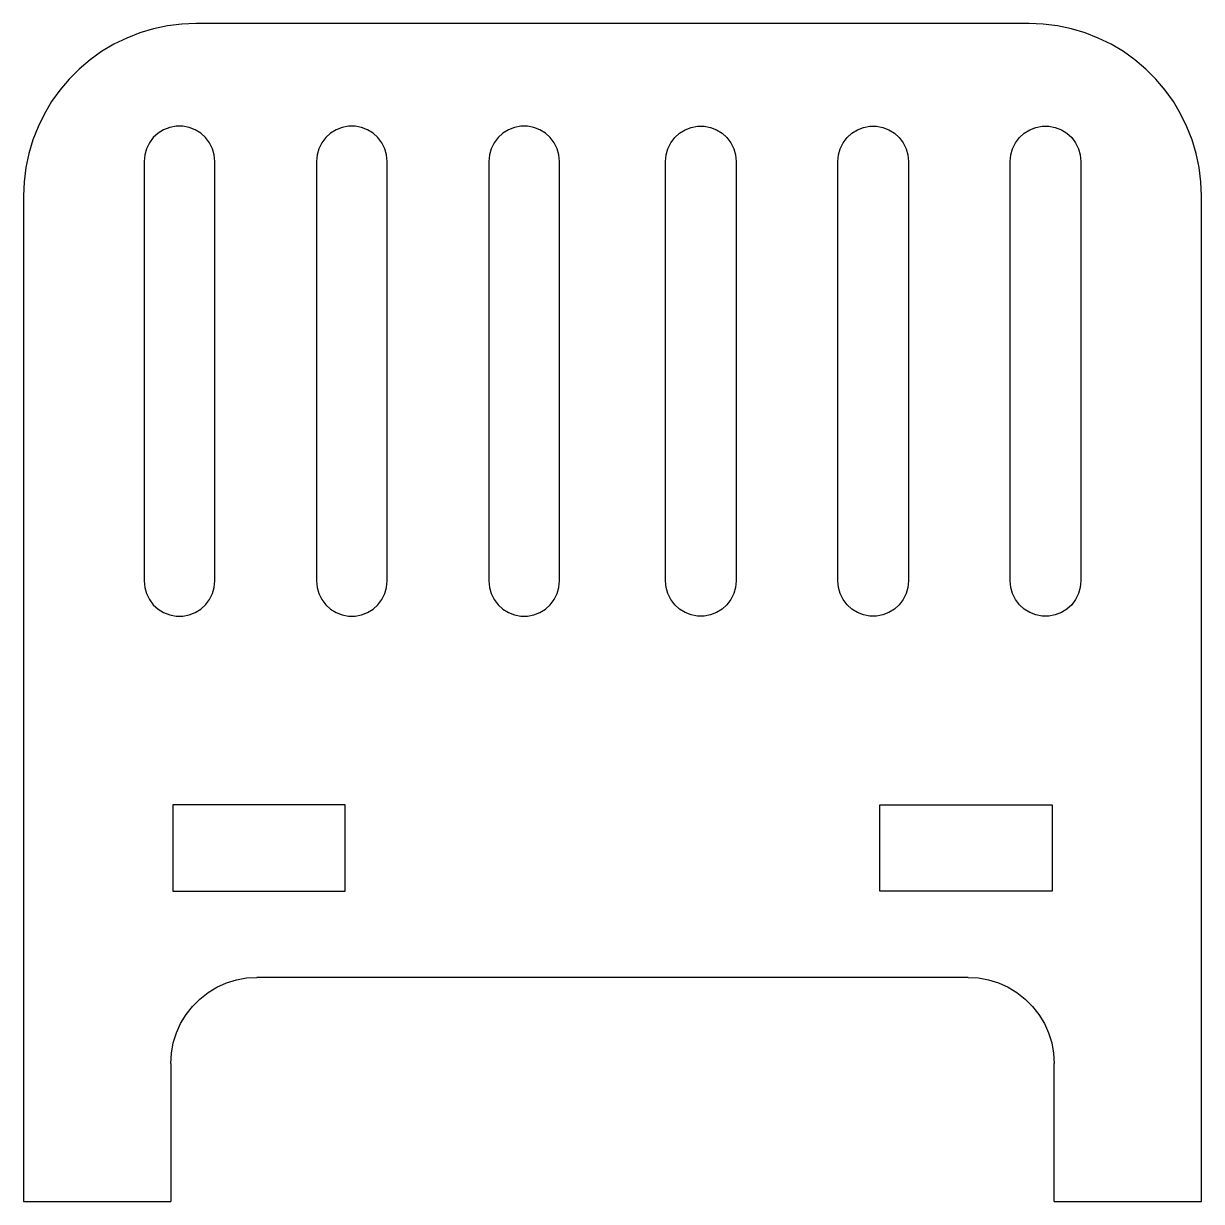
# Model space of a CAD drawing. Header units: millimetres. Extents: x -3928 to -434, y -548 to 1409.
# Drawn here: x -3640.6 to -3572.3, y 1051.8 to 1120.2 of the extents above; entities that cross this region are included whole.
import ezdxf

# ---------------------------------------------------------------- set-up
doc = ezdxf.new("R2010")
doc.units = ezdxf.units.MM
doc.header["$MEASUREMENT"] = 0
doc.layers.add('layer 1', color=7, linetype='Continuous')

msp = doc.modelspace()

# ---------------------------------------------------------------- linework, layer by layer
at = {"layer": 'layer 1', "color": 1, "lineweight": 25}
for points, knots in [([(-3630.6482, 1120.174), (-3630.6482, 1120.174), (-3631.474, 1120.1398), (-3631.474, 1120.1398), (-3631.474, 1120.1398), (-3631.474, 1120.1398), (-3632.2942, 1120.0378), (-3632.2942, 1120.0378), (-3632.2942, 1120.0378), (-3632.2942, 1120.0378), (-3633.1032, 1119.8681), (-3633.1032, 1119.8681), (-3633.1032, 1119.8681), (-3633.1032, 1119.8681), (-3633.8951, 1119.6321), (-3633.8951, 1119.6321), (-3633.8951, 1119.6321), (-3633.8951, 1119.6321), (-3634.6653, 1119.3319), (-3634.6653, 1119.3319), (-3634.6653, 1119.3319), (-3634.6653, 1119.3319), (-3635.4078, 1118.9689), (-3635.4078, 1118.9689), (-3635.4078, 1118.9689), (-3635.4078, 1118.9689), (-3636.1176, 1118.5456), (-3636.1176, 1118.5456), (-3636.1176, 1118.5456), (-3636.1176, 1118.5456), (-3636.7904, 1118.0654), (-3636.7904, 1118.0654), (-3636.7904, 1118.0654), (-3636.7904, 1118.0654), (-3637.4212, 1117.5313), (-3637.4212, 1117.5313), (-3637.4212, 1117.5313), (-3637.4212, 1117.5313), (-3638.0057, 1116.9468), (-3638.0057, 1116.9468), (-3638.0057, 1116.9468), (-3638.0057, 1116.9468), (-3638.5398, 1116.316), (-3638.5398, 1116.316), (-3638.5398, 1116.316), (-3638.5398, 1116.316), (-3639.0199, 1115.6436), (-3639.0199, 1115.6436), (-3639.0199, 1115.6436), (-3639.0199, 1115.6436), (-3639.4429, 1114.9335), (-3639.4429, 1114.9335), (-3639.4429, 1114.9335), (-3639.4429, 1114.9335), (-3639.8059, 1114.1909), (-3639.8059, 1114.1909), (-3639.8059, 1114.1909), (-3639.8059, 1114.1909), (-3640.1065, 1113.4211), (-3640.1065, 1113.4211), (-3640.1065, 1113.4211), (-3640.1065, 1113.4211), (-3640.3422, 1112.6288), (-3640.3422, 1112.6288), (-3640.3422, 1112.6288), (-3640.3422, 1112.6288), (-3640.5118, 1111.8198), (-3640.5118, 1111.8198), (-3640.5118, 1111.8198), (-3640.5118, 1111.8198), (-3640.6141, 1111), (-3640.6141, 1111), (-3640.6141, 1111), (-3640.6141, 1111), (-3640.6484, 1110.1741), (-3640.6484, 1110.1741)], [0, 0, 0, 0, 0.05, 0.05, 0.05, 0.05, 0.1, 0.1, 0.1, 0.1, 0.15, 0.15, 0.15, 0.15, 0.2, 0.2, 0.2, 0.2, 0.25, 0.25, 0.25, 0.25, 0.3, 0.3, 0.3, 0.3, 0.35, 0.35, 0.35, 0.35, 0.4, 0.4, 0.4, 0.4, 0.45, 0.45, 0.45, 0.45, 0.5, 0.5, 0.5, 0.5, 0.55, 0.55, 0.55, 0.55, 0.6, 0.6, 0.6, 0.6, 0.65, 0.65, 0.65, 0.65, 0.7, 0.7, 0.7, 0.7, 0.75, 0.75, 0.75, 0.75, 0.8, 0.8, 0.8, 0.8, 0.85, 0.85, 0.85, 0.85, 0.9, 0.9, 0.9, 0.9, 1, 1, 1, 1]), ([(-3572.315, 1110.1741), (-3572.315, 1110.1741), (-3572.3492, 1111), (-3572.3492, 1111), (-3572.3492, 1111), (-3572.3492, 1111), (-3572.4515, 1111.8198), (-3572.4515, 1111.8198), (-3572.4515, 1111.8198), (-3572.4515, 1111.8198), (-3572.6208, 1112.6288), (-3572.6208, 1112.6288), (-3572.6208, 1112.6288), (-3572.6208, 1112.6288), (-3572.8568, 1113.4211), (-3572.8568, 1113.4211), (-3572.8568, 1113.4211), (-3572.8568, 1113.4211), (-3573.1574, 1114.1909), (-3573.1574, 1114.1909), (-3573.1574, 1114.1909), (-3573.1574, 1114.1909), (-3573.5204, 1114.9335), (-3573.5204, 1114.9335), (-3573.5204, 1114.9335), (-3573.5204, 1114.9335), (-3573.9434, 1115.6436), (-3573.9434, 1115.6436), (-3573.9434, 1115.6436), (-3573.9434, 1115.6436), (-3574.4235, 1116.316), (-3574.4235, 1116.316), (-3574.4235, 1116.316), (-3574.4235, 1116.316), (-3574.9576, 1116.9468), (-3574.9576, 1116.9468), (-3574.9576, 1116.9468), (-3574.9576, 1116.9468), (-3575.5422, 1117.5313), (-3575.5422, 1117.5313), (-3575.5422, 1117.5313), (-3575.5422, 1117.5313), (-3576.1729, 1118.0654), (-3576.1729, 1118.0654), (-3576.1729, 1118.0654), (-3576.1729, 1118.0654), (-3576.8453, 1118.5456), (-3576.8453, 1118.5456), (-3576.8453, 1118.5456), (-3576.8453, 1118.5456), (-3577.5555, 1118.9689), (-3577.5555, 1118.9689), (-3577.5555, 1118.9689), (-3577.5555, 1118.9689), (-3578.2981, 1119.3319), (-3578.2981, 1119.3319), (-3578.2981, 1119.3319), (-3578.2981, 1119.3319), (-3579.0678, 1119.6321), (-3579.0678, 1119.6321), (-3579.0678, 1119.6321), (-3579.0678, 1119.6321), (-3579.8602, 1119.8681), (-3579.8602, 1119.8681), (-3579.8602, 1119.8681), (-3579.8602, 1119.8681), (-3580.6691, 1120.0378), (-3580.6691, 1120.0378), (-3580.6691, 1120.0378), (-3580.6691, 1120.0378), (-3581.4893, 1120.1398), (-3581.4893, 1120.1398), (-3581.4893, 1120.1398), (-3581.4893, 1120.1398), (-3582.3148, 1120.174), (-3582.3148, 1120.174)], [0, 0, 0, 0, 0.05, 0.05, 0.05, 0.05, 0.1, 0.1, 0.1, 0.1, 0.15, 0.15, 0.15, 0.15, 0.2, 0.2, 0.2, 0.2, 0.25, 0.25, 0.25, 0.25, 0.3, 0.3, 0.3, 0.3, 0.35, 0.35, 0.35, 0.35, 0.4, 0.4, 0.4, 0.4, 0.45, 0.45, 0.45, 0.45, 0.5, 0.5, 0.5, 0.5, 0.55, 0.55, 0.55, 0.55, 0.6, 0.6, 0.6, 0.6, 0.65, 0.65, 0.65, 0.65, 0.7, 0.7, 0.7, 0.7, 0.75, 0.75, 0.75, 0.75, 0.8, 0.8, 0.8, 0.8, 0.85, 0.85, 0.85, 0.85, 0.9, 0.9, 0.9, 0.9, 1, 1, 1, 1]), ([(-3629.5567, 1112.174), (-3629.5567, 1112.174), (-3629.5916, 1112.5508), (-3629.5916, 1112.5508), (-3629.5916, 1112.5508), (-3629.5916, 1112.5508), (-3629.695, 1112.9145), (-3629.695, 1112.9145), (-3629.695, 1112.9145), (-3629.695, 1112.9145), (-3629.8636, 1113.2532), (-3629.8636, 1113.2532), (-3629.8636, 1113.2532), (-3629.8636, 1113.2532), (-3630.0918, 1113.5552), (-3630.0918, 1113.5552), (-3630.0918, 1113.5552), (-3630.0918, 1113.5552), (-3630.3712, 1113.8099), (-3630.3712, 1113.8099), (-3630.3712, 1113.8099), (-3630.3712, 1113.8099), (-3630.693, 1114.0092), (-3630.693, 1114.0092), (-3630.693, 1114.0092), (-3630.693, 1114.0092), (-3631.0458, 1114.1457), (-3631.0458, 1114.1457), (-3631.0458, 1114.1457), (-3631.0458, 1114.1457), (-3631.4176, 1114.2152), (-3631.4176, 1114.2152), (-3631.4176, 1114.2152), (-3631.4176, 1114.2152), (-3631.7958, 1114.2152), (-3631.7958, 1114.2152), (-3631.7958, 1114.2152), (-3631.7958, 1114.2152), (-3632.1676, 1114.1457), (-3632.1676, 1114.1457), (-3632.1676, 1114.1457), (-3632.1676, 1114.1457), (-3632.5204, 1114.0092), (-3632.5204, 1114.0092), (-3632.5204, 1114.0092), (-3632.5204, 1114.0092), (-3632.8421, 1113.8099), (-3632.8421, 1113.8099), (-3632.8421, 1113.8099), (-3632.8421, 1113.8099), (-3633.1215, 1113.5552), (-3633.1215, 1113.5552), (-3633.1215, 1113.5552), (-3633.1215, 1113.5552), (-3633.3497, 1113.2532), (-3633.3497, 1113.2532), (-3633.3497, 1113.2532), (-3633.3497, 1113.2532), (-3633.5184, 1112.9145), (-3633.5184, 1112.9145), (-3633.5184, 1112.9145), (-3633.5184, 1112.9145), (-3633.6217, 1112.5508), (-3633.6217, 1112.5508), (-3633.6217, 1112.5508), (-3633.6217, 1112.5508), (-3633.6567, 1112.174), (-3633.6567, 1112.174)], [0, 0, 0, 0, 0.0555556, 0.0555556, 0.0555556, 0.0555556, 0.1111111, 0.1111111, 0.1111111, 0.1111111, 0.1666667, 0.1666667, 0.1666667, 0.1666667, 0.2222222, 0.2222222, 0.2222222, 0.2222222, 0.2777778, 0.2777778, 0.2777778, 0.2777778, 0.3333333, 0.3333333, 0.3333333, 0.3333333, 0.3888889, 0.3888889, 0.3888889, 0.3888889, 0.4444444, 0.4444444, 0.4444444, 0.4444444, 0.5, 0.5, 0.5, 0.5, 0.5555556, 0.5555556, 0.5555556, 0.5555556, 0.6111111, 0.6111111, 0.6111111, 0.6111111, 0.6666667, 0.6666667, 0.6666667, 0.6666667, 0.7222222, 0.7222222, 0.7222222, 0.7222222, 0.7777778, 0.7777778, 0.7777778, 0.7777778, 0.8333333, 0.8333333, 0.8333333, 0.8333333, 0.8888889, 0.8888889, 0.8888889, 0.8888889, 1, 1, 1, 1]), ([(-3619.5565, 1112.174), (-3619.5565, 1112.174), (-3619.5914, 1112.5508), (-3619.5914, 1112.5508), (-3619.5914, 1112.5508), (-3619.5914, 1112.5508), (-3619.6951, 1112.9145), (-3619.6951, 1112.9145), (-3619.6951, 1112.9145), (-3619.6951, 1112.9145), (-3619.8638, 1113.2532), (-3619.8638, 1113.2532), (-3619.8638, 1113.2532), (-3619.8638, 1113.2532), (-3620.0916, 1113.5552), (-3620.0916, 1113.5552), (-3620.0916, 1113.5552), (-3620.0916, 1113.5552), (-3620.3714, 1113.8099), (-3620.3714, 1113.8099), (-3620.3714, 1113.8099), (-3620.3714, 1113.8099), (-3620.6928, 1114.0092), (-3620.6928, 1114.0092), (-3620.6928, 1114.0092), (-3620.6928, 1114.0092), (-3621.0456, 1114.1457), (-3621.0456, 1114.1457), (-3621.0456, 1114.1457), (-3621.0456, 1114.1457), (-3621.4174, 1114.2152), (-3621.4174, 1114.2152), (-3621.4174, 1114.2152), (-3621.4174, 1114.2152), (-3621.7959, 1114.2152), (-3621.7959, 1114.2152), (-3621.7959, 1114.2152), (-3621.7959, 1114.2152), (-3622.1677, 1114.1457), (-3622.1677, 1114.1457), (-3622.1677, 1114.1457), (-3622.1677, 1114.1457), (-3622.5205, 1114.0092), (-3622.5205, 1114.0092), (-3622.5205, 1114.0092), (-3622.5205, 1114.0092), (-3622.8419, 1113.8099), (-3622.8419, 1113.8099), (-3622.8419, 1113.8099), (-3622.8419, 1113.8099), (-3623.1217, 1113.5552), (-3623.1217, 1113.5552), (-3623.1217, 1113.5552), (-3623.1217, 1113.5552), (-3623.3496, 1113.2532), (-3623.3496, 1113.2532), (-3623.3496, 1113.2532), (-3623.3496, 1113.2532), (-3623.5182, 1112.9145), (-3623.5182, 1112.9145), (-3623.5182, 1112.9145), (-3623.5182, 1112.9145), (-3623.6215, 1112.5508), (-3623.6215, 1112.5508), (-3623.6215, 1112.5508), (-3623.6215, 1112.5508), (-3623.6568, 1112.174), (-3623.6568, 1112.174)], [0, 0, 0, 0, 0.0555556, 0.0555556, 0.0555556, 0.0555556, 0.1111111, 0.1111111, 0.1111111, 0.1111111, 0.1666667, 0.1666667, 0.1666667, 0.1666667, 0.2222222, 0.2222222, 0.2222222, 0.2222222, 0.2777778, 0.2777778, 0.2777778, 0.2777778, 0.3333333, 0.3333333, 0.3333333, 0.3333333, 0.3888889, 0.3888889, 0.3888889, 0.3888889, 0.4444444, 0.4444444, 0.4444444, 0.4444444, 0.5, 0.5, 0.5, 0.5, 0.5555556, 0.5555556, 0.5555556, 0.5555556, 0.6111111, 0.6111111, 0.6111111, 0.6111111, 0.6666667, 0.6666667, 0.6666667, 0.6666667, 0.7222222, 0.7222222, 0.7222222, 0.7222222, 0.7777778, 0.7777778, 0.7777778, 0.7777778, 0.8333333, 0.8333333, 0.8333333, 0.8333333, 0.8888889, 0.8888889, 0.8888889, 0.8888889, 1, 1, 1, 1]), ([(-3609.5566, 1112.174), (-3609.5566, 1112.174), (-3609.5916, 1112.5508), (-3609.5916, 1112.5508), (-3609.5916, 1112.5508), (-3609.5916, 1112.5508), (-3609.6949, 1112.9145), (-3609.6949, 1112.9145), (-3609.6949, 1112.9145), (-3609.6949, 1112.9145), (-3609.8636, 1113.2532), (-3609.8636, 1113.2532), (-3609.8636, 1113.2532), (-3609.8636, 1113.2532), (-3610.0918, 1113.5552), (-3610.0918, 1113.5552), (-3610.0918, 1113.5552), (-3610.0918, 1113.5552), (-3610.3712, 1113.8099), (-3610.3712, 1113.8099), (-3610.3712, 1113.8099), (-3610.3712, 1113.8099), (-3610.6929, 1114.0092), (-3610.6929, 1114.0092), (-3610.6929, 1114.0092), (-3610.6929, 1114.0092), (-3611.0457, 1114.1457), (-3611.0457, 1114.1457), (-3611.0457, 1114.1457), (-3611.0457, 1114.1457), (-3611.4175, 1114.2152), (-3611.4175, 1114.2152), (-3611.4175, 1114.2152), (-3611.4175, 1114.2152), (-3611.7957, 1114.2152), (-3611.7957, 1114.2152), (-3611.7957, 1114.2152), (-3611.7957, 1114.2152), (-3612.1676, 1114.1457), (-3612.1676, 1114.1457), (-3612.1676, 1114.1457), (-3612.1676, 1114.1457), (-3612.5203, 1114.0092), (-3612.5203, 1114.0092), (-3612.5203, 1114.0092), (-3612.5203, 1114.0092), (-3612.8421, 1113.8099), (-3612.8421, 1113.8099), (-3612.8421, 1113.8099), (-3612.8421, 1113.8099), (-3613.1215, 1113.5552), (-3613.1215, 1113.5552), (-3613.1215, 1113.5552), (-3613.1215, 1113.5552), (-3613.3497, 1113.2532), (-3613.3497, 1113.2532), (-3613.3497, 1113.2532), (-3613.3497, 1113.2532), (-3613.5183, 1112.9145), (-3613.5183, 1112.9145), (-3613.5183, 1112.9145), (-3613.5183, 1112.9145), (-3613.6217, 1112.5508), (-3613.6217, 1112.5508), (-3613.6217, 1112.5508), (-3613.6217, 1112.5508), (-3613.6566, 1112.174), (-3613.6566, 1112.174)], [0, 0, 0, 0, 0.0555556, 0.0555556, 0.0555556, 0.0555556, 0.1111111, 0.1111111, 0.1111111, 0.1111111, 0.1666667, 0.1666667, 0.1666667, 0.1666667, 0.2222222, 0.2222222, 0.2222222, 0.2222222, 0.2777778, 0.2777778, 0.2777778, 0.2777778, 0.3333333, 0.3333333, 0.3333333, 0.3333333, 0.3888889, 0.3888889, 0.3888889, 0.3888889, 0.4444444, 0.4444444, 0.4444444, 0.4444444, 0.5, 0.5, 0.5, 0.5, 0.5555556, 0.5555556, 0.5555556, 0.5555556, 0.6111111, 0.6111111, 0.6111111, 0.6111111, 0.6666667, 0.6666667, 0.6666667, 0.6666667, 0.7222222, 0.7222222, 0.7222222, 0.7222222, 0.7777778, 0.7777778, 0.7777778, 0.7777778, 0.8333333, 0.8333333, 0.8333333, 0.8333333, 0.8888889, 0.8888889, 0.8888889, 0.8888889, 1, 1, 1, 1]), ([(-3603.4067, 1112.174), (-3603.4067, 1112.174), (-3603.3717, 1112.5508), (-3603.3717, 1112.5508), (-3603.3717, 1112.5508), (-3603.3717, 1112.5508), (-3603.268, 1112.9145), (-3603.268, 1112.9145), (-3603.268, 1112.9145), (-3603.268, 1112.9145), (-3603.0998, 1113.2532), (-3603.0998, 1113.2532), (-3603.0998, 1113.2532), (-3603.0998, 1113.2532), (-3602.8715, 1113.5552), (-3602.8715, 1113.5552), (-3602.8715, 1113.5552), (-3602.8715, 1113.5552), (-3602.5921, 1113.8099), (-3602.5921, 1113.8099), (-3602.5921, 1113.8099), (-3602.5921, 1113.8099), (-3602.2704, 1114.0092), (-3602.2704, 1114.0092), (-3602.2704, 1114.0092), (-3602.2704, 1114.0092), (-3601.9176, 1114.1457), (-3601.9176, 1114.1457), (-3601.9176, 1114.1457), (-3601.9176, 1114.1457), (-3601.5458, 1114.2152), (-3601.5458, 1114.2152), (-3601.5458, 1114.2152), (-3601.5458, 1114.2152), (-3601.1676, 1114.2152), (-3601.1676, 1114.2152), (-3601.1676, 1114.2152), (-3601.1676, 1114.2152), (-3600.7958, 1114.1457), (-3600.7958, 1114.1457), (-3600.7958, 1114.1457), (-3600.7958, 1114.1457), (-3600.443, 1114.0092), (-3600.443, 1114.0092), (-3600.443, 1114.0092), (-3600.443, 1114.0092), (-3600.1213, 1113.8099), (-3600.1213, 1113.8099), (-3600.1213, 1113.8099), (-3600.1213, 1113.8099), (-3599.8419, 1113.5552), (-3599.8419, 1113.5552), (-3599.8419, 1113.5552), (-3599.8419, 1113.5552), (-3599.6136, 1113.2532), (-3599.6136, 1113.2532), (-3599.6136, 1113.2532), (-3599.6136, 1113.2532), (-3599.445, 1112.9145), (-3599.445, 1112.9145), (-3599.445, 1112.9145), (-3599.445, 1112.9145), (-3599.3416, 1112.5508), (-3599.3416, 1112.5508), (-3599.3416, 1112.5508), (-3599.3416, 1112.5508), (-3599.3067, 1112.174), (-3599.3067, 1112.174)], [0, 0, 0, 0, 0.0555556, 0.0555556, 0.0555556, 0.0555556, 0.1111111, 0.1111111, 0.1111111, 0.1111111, 0.1666667, 0.1666667, 0.1666667, 0.1666667, 0.2222222, 0.2222222, 0.2222222, 0.2222222, 0.2777778, 0.2777778, 0.2777778, 0.2777778, 0.3333333, 0.3333333, 0.3333333, 0.3333333, 0.3888889, 0.3888889, 0.3888889, 0.3888889, 0.4444444, 0.4444444, 0.4444444, 0.4444444, 0.5, 0.5, 0.5, 0.5, 0.5555556, 0.5555556, 0.5555556, 0.5555556, 0.6111111, 0.6111111, 0.6111111, 0.6111111, 0.6666667, 0.6666667, 0.6666667, 0.6666667, 0.7222222, 0.7222222, 0.7222222, 0.7222222, 0.7777778, 0.7777778, 0.7777778, 0.7777778, 0.8333333, 0.8333333, 0.8333333, 0.8333333, 0.8888889, 0.8888889, 0.8888889, 0.8888889, 1, 1, 1, 1]), ([(-3593.4065, 1112.174), (-3593.4065, 1112.174), (-3593.3719, 1112.5508), (-3593.3719, 1112.5508), (-3593.3719, 1112.5508), (-3593.3719, 1112.5508), (-3593.2682, 1112.9145), (-3593.2682, 1112.9145), (-3593.2682, 1112.9145), (-3593.2682, 1112.9145), (-3593.0996, 1113.2532), (-3593.0996, 1113.2532), (-3593.0996, 1113.2532), (-3593.0996, 1113.2532), (-3592.8717, 1113.5552), (-3592.8717, 1113.5552), (-3592.8717, 1113.5552), (-3592.8717, 1113.5552), (-3592.5919, 1113.8099), (-3592.5919, 1113.8099), (-3592.5919, 1113.8099), (-3592.5919, 1113.8099), (-3592.2705, 1114.0092), (-3592.2705, 1114.0092), (-3592.2705, 1114.0092), (-3592.2705, 1114.0092), (-3591.9178, 1114.1457), (-3591.9178, 1114.1457), (-3591.9178, 1114.1457), (-3591.9178, 1114.1457), (-3591.5459, 1114.2152), (-3591.5459, 1114.2152), (-3591.5459, 1114.2152), (-3591.5459, 1114.2152), (-3591.1674, 1114.2152), (-3591.1674, 1114.2152), (-3591.1674, 1114.2152), (-3591.1674, 1114.2152), (-3590.7956, 1114.1457), (-3590.7956, 1114.1457), (-3590.7956, 1114.1457), (-3590.7956, 1114.1457), (-3590.4428, 1114.0092), (-3590.4428, 1114.0092), (-3590.4428, 1114.0092), (-3590.4428, 1114.0092), (-3590.1214, 1113.8099), (-3590.1214, 1113.8099), (-3590.1214, 1113.8099), (-3590.1214, 1113.8099), (-3589.8417, 1113.5552), (-3589.8417, 1113.5552), (-3589.8417, 1113.5552), (-3589.8417, 1113.5552), (-3589.6138, 1113.2532), (-3589.6138, 1113.2532), (-3589.6138, 1113.2532), (-3589.6138, 1113.2532), (-3589.4451, 1112.9145), (-3589.4451, 1112.9145), (-3589.4451, 1112.9145), (-3589.4451, 1112.9145), (-3589.3414, 1112.5508), (-3589.3414, 1112.5508), (-3589.3414, 1112.5508), (-3589.3414, 1112.5508), (-3589.3065, 1112.174), (-3589.3065, 1112.174)], [0, 0, 0, 0, 0.0555556, 0.0555556, 0.0555556, 0.0555556, 0.1111111, 0.1111111, 0.1111111, 0.1111111, 0.1666667, 0.1666667, 0.1666667, 0.1666667, 0.2222222, 0.2222222, 0.2222222, 0.2222222, 0.2777778, 0.2777778, 0.2777778, 0.2777778, 0.3333333, 0.3333333, 0.3333333, 0.3333333, 0.3888889, 0.3888889, 0.3888889, 0.3888889, 0.4444444, 0.4444444, 0.4444444, 0.4444444, 0.5, 0.5, 0.5, 0.5, 0.5555556, 0.5555556, 0.5555556, 0.5555556, 0.6111111, 0.6111111, 0.6111111, 0.6111111, 0.6666667, 0.6666667, 0.6666667, 0.6666667, 0.7222222, 0.7222222, 0.7222222, 0.7222222, 0.7777778, 0.7777778, 0.7777778, 0.7777778, 0.8333333, 0.8333333, 0.8333333, 0.8333333, 0.8888889, 0.8888889, 0.8888889, 0.8888889, 1, 1, 1, 1]), ([(-3583.4066, 1112.174), (-3583.4066, 1112.174), (-3583.3717, 1112.5508), (-3583.3717, 1112.5508), (-3583.3717, 1112.5508), (-3583.3717, 1112.5508), (-3583.2684, 1112.9145), (-3583.2684, 1112.9145), (-3583.2684, 1112.9145), (-3583.2684, 1112.9145), (-3583.0997, 1113.2532), (-3583.0997, 1113.2532), (-3583.0997, 1113.2532), (-3583.0997, 1113.2532), (-3582.8715, 1113.5552), (-3582.8715, 1113.5552), (-3582.8715, 1113.5552), (-3582.8715, 1113.5552), (-3582.5921, 1113.8099), (-3582.5921, 1113.8099), (-3582.5921, 1113.8099), (-3582.5921, 1113.8099), (-3582.2703, 1114.0092), (-3582.2703, 1114.0092), (-3582.2703, 1114.0092), (-3582.2703, 1114.0092), (-3581.9176, 1114.1457), (-3581.9176, 1114.1457), (-3581.9176, 1114.1457), (-3581.9176, 1114.1457), (-3581.5457, 1114.2152), (-3581.5457, 1114.2152), (-3581.5457, 1114.2152), (-3581.5457, 1114.2152), (-3581.1676, 1114.2152), (-3581.1676, 1114.2152), (-3581.1676, 1114.2152), (-3581.1676, 1114.2152), (-3580.7957, 1114.1457), (-3580.7957, 1114.1457), (-3580.7957, 1114.1457), (-3580.7957, 1114.1457), (-3580.443, 1114.0092), (-3580.443, 1114.0092), (-3580.443, 1114.0092), (-3580.443, 1114.0092), (-3580.1212, 1113.8099), (-3580.1212, 1113.8099), (-3580.1212, 1113.8099), (-3580.1212, 1113.8099), (-3579.8418, 1113.5552), (-3579.8418, 1113.5552), (-3579.8418, 1113.5552), (-3579.8418, 1113.5552), (-3579.6136, 1113.2532), (-3579.6136, 1113.2532), (-3579.6136, 1113.2532), (-3579.6136, 1113.2532), (-3579.4449, 1112.9145), (-3579.4449, 1112.9145), (-3579.4449, 1112.9145), (-3579.4449, 1112.9145), (-3579.3416, 1112.5508), (-3579.3416, 1112.5508), (-3579.3416, 1112.5508), (-3579.3416, 1112.5508), (-3579.3067, 1112.174), (-3579.3067, 1112.174)], [0, 0, 0, 0, 0.0555556, 0.0555556, 0.0555556, 0.0555556, 0.1111111, 0.1111111, 0.1111111, 0.1111111, 0.1666667, 0.1666667, 0.1666667, 0.1666667, 0.2222222, 0.2222222, 0.2222222, 0.2222222, 0.2777778, 0.2777778, 0.2777778, 0.2777778, 0.3333333, 0.3333333, 0.3333333, 0.3333333, 0.3888889, 0.3888889, 0.3888889, 0.3888889, 0.4444444, 0.4444444, 0.4444444, 0.4444444, 0.5, 0.5, 0.5, 0.5, 0.5555556, 0.5555556, 0.5555556, 0.5555556, 0.6111111, 0.6111111, 0.6111111, 0.6111111, 0.6666667, 0.6666667, 0.6666667, 0.6666667, 0.7222222, 0.7222222, 0.7222222, 0.7222222, 0.7777778, 0.7777778, 0.7777778, 0.7777778, 0.8333333, 0.8333333, 0.8333333, 0.8333333, 0.8888889, 0.8888889, 0.8888889, 0.8888889, 1, 1, 1, 1]), ([(-3633.6567, 1087.8408), (-3633.6567, 1087.8408), (-3633.6217, 1087.4641), (-3633.6217, 1087.4641), (-3633.6217, 1087.4641), (-3633.6217, 1087.4641), (-3633.5184, 1087.1), (-3633.5184, 1087.1), (-3633.5184, 1087.1), (-3633.5184, 1087.1), (-3633.3497, 1086.7617), (-3633.3497, 1086.7617), (-3633.3497, 1086.7617), (-3633.3497, 1086.7617), (-3633.1215, 1086.4597), (-3633.1215, 1086.4597), (-3633.1215, 1086.4597), (-3633.1215, 1086.4597), (-3632.8421, 1086.2046), (-3632.8421, 1086.2046), (-3632.8421, 1086.2046), (-3632.8421, 1086.2046), (-3632.5204, 1086.0057), (-3632.5204, 1086.0057), (-3632.5204, 1086.0057), (-3632.5204, 1086.0057), (-3632.1676, 1085.8688), (-3632.1676, 1085.8688), (-3632.1676, 1085.8688), (-3632.1676, 1085.8688), (-3631.7958, 1085.7993), (-3631.7958, 1085.7993), (-3631.7958, 1085.7993), (-3631.7958, 1085.7993), (-3631.4176, 1085.7993), (-3631.4176, 1085.7993), (-3631.4176, 1085.7993), (-3631.4176, 1085.7993), (-3631.0458, 1085.8688), (-3631.0458, 1085.8688), (-3631.0458, 1085.8688), (-3631.0458, 1085.8688), (-3630.693, 1086.0057), (-3630.693, 1086.0057), (-3630.693, 1086.0057), (-3630.693, 1086.0057), (-3630.3712, 1086.2046), (-3630.3712, 1086.2046), (-3630.3712, 1086.2046), (-3630.3712, 1086.2046), (-3630.0918, 1086.4597), (-3630.0918, 1086.4597), (-3630.0918, 1086.4597), (-3630.0918, 1086.4597), (-3629.8636, 1086.7617), (-3629.8636, 1086.7617), (-3629.8636, 1086.7617), (-3629.8636, 1086.7617), (-3629.695, 1087.1), (-3629.695, 1087.1), (-3629.695, 1087.1), (-3629.695, 1087.1), (-3629.5916, 1087.4641), (-3629.5916, 1087.4641), (-3629.5916, 1087.4641), (-3629.5916, 1087.4641), (-3629.5567, 1087.8408), (-3629.5567, 1087.8408)], [0, 0, 0, 0, 0.0555556, 0.0555556, 0.0555556, 0.0555556, 0.1111111, 0.1111111, 0.1111111, 0.1111111, 0.1666667, 0.1666667, 0.1666667, 0.1666667, 0.2222222, 0.2222222, 0.2222222, 0.2222222, 0.2777778, 0.2777778, 0.2777778, 0.2777778, 0.3333333, 0.3333333, 0.3333333, 0.3333333, 0.3888889, 0.3888889, 0.3888889, 0.3888889, 0.4444444, 0.4444444, 0.4444444, 0.4444444, 0.5, 0.5, 0.5, 0.5, 0.5555556, 0.5555556, 0.5555556, 0.5555556, 0.6111111, 0.6111111, 0.6111111, 0.6111111, 0.6666667, 0.6666667, 0.6666667, 0.6666667, 0.7222222, 0.7222222, 0.7222222, 0.7222222, 0.7777778, 0.7777778, 0.7777778, 0.7777778, 0.8333333, 0.8333333, 0.8333333, 0.8333333, 0.8888889, 0.8888889, 0.8888889, 0.8888889, 1, 1, 1, 1]), ([(-3623.6568, 1087.8408), (-3623.6568, 1087.8408), (-3623.6215, 1087.4641), (-3623.6215, 1087.4641), (-3623.6215, 1087.4641), (-3623.6215, 1087.4641), (-3623.5182, 1087.1), (-3623.5182, 1087.1), (-3623.5182, 1087.1), (-3623.5182, 1087.1), (-3623.3496, 1086.7617), (-3623.3496, 1086.7617), (-3623.3496, 1086.7617), (-3623.3496, 1086.7617), (-3623.1217, 1086.4597), (-3623.1217, 1086.4597), (-3623.1217, 1086.4597), (-3623.1217, 1086.4597), (-3622.8419, 1086.2046), (-3622.8419, 1086.2046), (-3622.8419, 1086.2046), (-3622.8419, 1086.2046), (-3622.5205, 1086.0057), (-3622.5205, 1086.0057), (-3622.5205, 1086.0057), (-3622.5205, 1086.0057), (-3622.1677, 1085.8688), (-3622.1677, 1085.8688), (-3622.1677, 1085.8688), (-3622.1677, 1085.8688), (-3621.7959, 1085.7993), (-3621.7959, 1085.7993), (-3621.7959, 1085.7993), (-3621.7959, 1085.7993), (-3621.4174, 1085.7993), (-3621.4174, 1085.7993), (-3621.4174, 1085.7993), (-3621.4174, 1085.7993), (-3621.0456, 1085.8688), (-3621.0456, 1085.8688), (-3621.0456, 1085.8688), (-3621.0456, 1085.8688), (-3620.6928, 1086.0057), (-3620.6928, 1086.0057), (-3620.6928, 1086.0057), (-3620.6928, 1086.0057), (-3620.3714, 1086.2046), (-3620.3714, 1086.2046), (-3620.3714, 1086.2046), (-3620.3714, 1086.2046), (-3620.0916, 1086.4597), (-3620.0916, 1086.4597), (-3620.0916, 1086.4597), (-3620.0916, 1086.4597), (-3619.8638, 1086.7617), (-3619.8638, 1086.7617), (-3619.8638, 1086.7617), (-3619.8638, 1086.7617), (-3619.6951, 1087.1), (-3619.6951, 1087.1), (-3619.6951, 1087.1), (-3619.6951, 1087.1), (-3619.5914, 1087.4641), (-3619.5914, 1087.4641), (-3619.5914, 1087.4641), (-3619.5914, 1087.4641), (-3619.5565, 1087.8408), (-3619.5565, 1087.8408)], [0, 0, 0, 0, 0.0555556, 0.0555556, 0.0555556, 0.0555556, 0.1111111, 0.1111111, 0.1111111, 0.1111111, 0.1666667, 0.1666667, 0.1666667, 0.1666667, 0.2222222, 0.2222222, 0.2222222, 0.2222222, 0.2777778, 0.2777778, 0.2777778, 0.2777778, 0.3333333, 0.3333333, 0.3333333, 0.3333333, 0.3888889, 0.3888889, 0.3888889, 0.3888889, 0.4444444, 0.4444444, 0.4444444, 0.4444444, 0.5, 0.5, 0.5, 0.5, 0.5555556, 0.5555556, 0.5555556, 0.5555556, 0.6111111, 0.6111111, 0.6111111, 0.6111111, 0.6666667, 0.6666667, 0.6666667, 0.6666667, 0.7222222, 0.7222222, 0.7222222, 0.7222222, 0.7777778, 0.7777778, 0.7777778, 0.7777778, 0.8333333, 0.8333333, 0.8333333, 0.8333333, 0.8888889, 0.8888889, 0.8888889, 0.8888889, 1, 1, 1, 1]), ([(-3613.6566, 1087.8408), (-3613.6566, 1087.8408), (-3613.6217, 1087.4641), (-3613.6217, 1087.4641), (-3613.6217, 1087.4641), (-3613.6217, 1087.4641), (-3613.5183, 1087.1), (-3613.5183, 1087.1), (-3613.5183, 1087.1), (-3613.5183, 1087.1), (-3613.3497, 1086.7617), (-3613.3497, 1086.7617), (-3613.3497, 1086.7617), (-3613.3497, 1086.7617), (-3613.1215, 1086.4597), (-3613.1215, 1086.4597), (-3613.1215, 1086.4597), (-3613.1215, 1086.4597), (-3612.8421, 1086.2046), (-3612.8421, 1086.2046), (-3612.8421, 1086.2046), (-3612.8421, 1086.2046), (-3612.5203, 1086.0057), (-3612.5203, 1086.0057), (-3612.5203, 1086.0057), (-3612.5203, 1086.0057), (-3612.1676, 1085.8688), (-3612.1676, 1085.8688), (-3612.1676, 1085.8688), (-3612.1676, 1085.8688), (-3611.7957, 1085.7993), (-3611.7957, 1085.7993), (-3611.7957, 1085.7993), (-3611.7957, 1085.7993), (-3611.4175, 1085.7993), (-3611.4175, 1085.7993), (-3611.4175, 1085.7993), (-3611.4175, 1085.7993), (-3611.0457, 1085.8688), (-3611.0457, 1085.8688), (-3611.0457, 1085.8688), (-3611.0457, 1085.8688), (-3610.6929, 1086.0057), (-3610.6929, 1086.0057), (-3610.6929, 1086.0057), (-3610.6929, 1086.0057), (-3610.3712, 1086.2046), (-3610.3712, 1086.2046), (-3610.3712, 1086.2046), (-3610.3712, 1086.2046), (-3610.0918, 1086.4597), (-3610.0918, 1086.4597), (-3610.0918, 1086.4597), (-3610.0918, 1086.4597), (-3609.8636, 1086.7617), (-3609.8636, 1086.7617), (-3609.8636, 1086.7617), (-3609.8636, 1086.7617), (-3609.6949, 1087.1), (-3609.6949, 1087.1), (-3609.6949, 1087.1), (-3609.6949, 1087.1), (-3609.5916, 1087.4641), (-3609.5916, 1087.4641), (-3609.5916, 1087.4641), (-3609.5916, 1087.4641), (-3609.5566, 1087.8408), (-3609.5566, 1087.8408)], [0, 0, 0, 0, 0.0555556, 0.0555556, 0.0555556, 0.0555556, 0.1111111, 0.1111111, 0.1111111, 0.1111111, 0.1666667, 0.1666667, 0.1666667, 0.1666667, 0.2222222, 0.2222222, 0.2222222, 0.2222222, 0.2777778, 0.2777778, 0.2777778, 0.2777778, 0.3333333, 0.3333333, 0.3333333, 0.3333333, 0.3888889, 0.3888889, 0.3888889, 0.3888889, 0.4444444, 0.4444444, 0.4444444, 0.4444444, 0.5, 0.5, 0.5, 0.5, 0.5555556, 0.5555556, 0.5555556, 0.5555556, 0.6111111, 0.6111111, 0.6111111, 0.6111111, 0.6666667, 0.6666667, 0.6666667, 0.6666667, 0.7222222, 0.7222222, 0.7222222, 0.7222222, 0.7777778, 0.7777778, 0.7777778, 0.7777778, 0.8333333, 0.8333333, 0.8333333, 0.8333333, 0.8888889, 0.8888889, 0.8888889, 0.8888889, 1, 1, 1, 1]), ([(-3599.3067, 1087.8408), (-3599.3067, 1087.8408), (-3599.3416, 1087.4641), (-3599.3416, 1087.4641), (-3599.3416, 1087.4641), (-3599.3416, 1087.4641), (-3599.445, 1087.1), (-3599.445, 1087.1), (-3599.445, 1087.1), (-3599.445, 1087.1), (-3599.6136, 1086.7617), (-3599.6136, 1086.7617), (-3599.6136, 1086.7617), (-3599.6136, 1086.7617), (-3599.8419, 1086.4597), (-3599.8419, 1086.4597), (-3599.8419, 1086.4597), (-3599.8419, 1086.4597), (-3600.1213, 1086.2046), (-3600.1213, 1086.2046), (-3600.1213, 1086.2046), (-3600.1213, 1086.2046), (-3600.443, 1086.0057), (-3600.443, 1086.0057), (-3600.443, 1086.0057), (-3600.443, 1086.0057), (-3600.7958, 1085.8688), (-3600.7958, 1085.8688), (-3600.7958, 1085.8688), (-3600.7958, 1085.8688), (-3601.1676, 1085.7993), (-3601.1676, 1085.7993), (-3601.1676, 1085.7993), (-3601.1676, 1085.7993), (-3601.5458, 1085.7993), (-3601.5458, 1085.7993), (-3601.5458, 1085.7993), (-3601.5458, 1085.7993), (-3601.9176, 1085.8688), (-3601.9176, 1085.8688), (-3601.9176, 1085.8688), (-3601.9176, 1085.8688), (-3602.2704, 1086.0057), (-3602.2704, 1086.0057), (-3602.2704, 1086.0057), (-3602.2704, 1086.0057), (-3602.5921, 1086.2046), (-3602.5921, 1086.2046), (-3602.5921, 1086.2046), (-3602.5921, 1086.2046), (-3602.8715, 1086.4597), (-3602.8715, 1086.4597), (-3602.8715, 1086.4597), (-3602.8715, 1086.4597), (-3603.0998, 1086.7617), (-3603.0998, 1086.7617), (-3603.0998, 1086.7617), (-3603.0998, 1086.7617), (-3603.268, 1087.1), (-3603.268, 1087.1), (-3603.268, 1087.1), (-3603.268, 1087.1), (-3603.3717, 1087.4641), (-3603.3717, 1087.4641), (-3603.3717, 1087.4641), (-3603.3717, 1087.4641), (-3603.4067, 1087.8408), (-3603.4067, 1087.8408)], [0, 0, 0, 0, 0.0555556, 0.0555556, 0.0555556, 0.0555556, 0.1111111, 0.1111111, 0.1111111, 0.1111111, 0.1666667, 0.1666667, 0.1666667, 0.1666667, 0.2222222, 0.2222222, 0.2222222, 0.2222222, 0.2777778, 0.2777778, 0.2777778, 0.2777778, 0.3333333, 0.3333333, 0.3333333, 0.3333333, 0.3888889, 0.3888889, 0.3888889, 0.3888889, 0.4444444, 0.4444444, 0.4444444, 0.4444444, 0.5, 0.5, 0.5, 0.5, 0.5555556, 0.5555556, 0.5555556, 0.5555556, 0.6111111, 0.6111111, 0.6111111, 0.6111111, 0.6666667, 0.6666667, 0.6666667, 0.6666667, 0.7222222, 0.7222222, 0.7222222, 0.7222222, 0.7777778, 0.7777778, 0.7777778, 0.7777778, 0.8333333, 0.8333333, 0.8333333, 0.8333333, 0.8888889, 0.8888889, 0.8888889, 0.8888889, 1, 1, 1, 1]), ([(-3589.3065, 1087.8408), (-3589.3065, 1087.8408), (-3589.3414, 1087.4641), (-3589.3414, 1087.4641), (-3589.3414, 1087.4641), (-3589.3414, 1087.4641), (-3589.4451, 1087.1), (-3589.4451, 1087.1), (-3589.4451, 1087.1), (-3589.4451, 1087.1), (-3589.6138, 1086.7617), (-3589.6138, 1086.7617), (-3589.6138, 1086.7617), (-3589.6138, 1086.7617), (-3589.8417, 1086.4597), (-3589.8417, 1086.4597), (-3589.8417, 1086.4597), (-3589.8417, 1086.4597), (-3590.1214, 1086.2046), (-3590.1214, 1086.2046), (-3590.1214, 1086.2046), (-3590.1214, 1086.2046), (-3590.4428, 1086.0057), (-3590.4428, 1086.0057), (-3590.4428, 1086.0057), (-3590.4428, 1086.0057), (-3590.7956, 1085.8688), (-3590.7956, 1085.8688), (-3590.7956, 1085.8688), (-3590.7956, 1085.8688), (-3591.1674, 1085.7993), (-3591.1674, 1085.7993), (-3591.1674, 1085.7993), (-3591.1674, 1085.7993), (-3591.5459, 1085.7993), (-3591.5459, 1085.7993), (-3591.5459, 1085.7993), (-3591.5459, 1085.7993), (-3591.9178, 1085.8688), (-3591.9178, 1085.8688), (-3591.9178, 1085.8688), (-3591.9178, 1085.8688), (-3592.2705, 1086.0057), (-3592.2705, 1086.0057), (-3592.2705, 1086.0057), (-3592.2705, 1086.0057), (-3592.5919, 1086.2046), (-3592.5919, 1086.2046), (-3592.5919, 1086.2046), (-3592.5919, 1086.2046), (-3592.8717, 1086.4597), (-3592.8717, 1086.4597), (-3592.8717, 1086.4597), (-3592.8717, 1086.4597), (-3593.0996, 1086.7617), (-3593.0996, 1086.7617), (-3593.0996, 1086.7617), (-3593.0996, 1086.7617), (-3593.2682, 1087.1), (-3593.2682, 1087.1), (-3593.2682, 1087.1), (-3593.2682, 1087.1), (-3593.3719, 1087.4641), (-3593.3719, 1087.4641), (-3593.3719, 1087.4641), (-3593.3719, 1087.4641), (-3593.4065, 1087.8408), (-3593.4065, 1087.8408)], [0, 0, 0, 0, 0.0555556, 0.0555556, 0.0555556, 0.0555556, 0.1111111, 0.1111111, 0.1111111, 0.1111111, 0.1666667, 0.1666667, 0.1666667, 0.1666667, 0.2222222, 0.2222222, 0.2222222, 0.2222222, 0.2777778, 0.2777778, 0.2777778, 0.2777778, 0.3333333, 0.3333333, 0.3333333, 0.3333333, 0.3888889, 0.3888889, 0.3888889, 0.3888889, 0.4444444, 0.4444444, 0.4444444, 0.4444444, 0.5, 0.5, 0.5, 0.5, 0.5555556, 0.5555556, 0.5555556, 0.5555556, 0.6111111, 0.6111111, 0.6111111, 0.6111111, 0.6666667, 0.6666667, 0.6666667, 0.6666667, 0.7222222, 0.7222222, 0.7222222, 0.7222222, 0.7777778, 0.7777778, 0.7777778, 0.7777778, 0.8333333, 0.8333333, 0.8333333, 0.8333333, 0.8888889, 0.8888889, 0.8888889, 0.8888889, 1, 1, 1, 1]), ([(-3579.3067, 1087.8408), (-3579.3067, 1087.8408), (-3579.3416, 1087.4641), (-3579.3416, 1087.4641), (-3579.3416, 1087.4641), (-3579.3416, 1087.4641), (-3579.4449, 1087.1), (-3579.4449, 1087.1), (-3579.4449, 1087.1), (-3579.4449, 1087.1), (-3579.6136, 1086.7617), (-3579.6136, 1086.7617), (-3579.6136, 1086.7617), (-3579.6136, 1086.7617), (-3579.8418, 1086.4597), (-3579.8418, 1086.4597), (-3579.8418, 1086.4597), (-3579.8418, 1086.4597), (-3580.1212, 1086.2046), (-3580.1212, 1086.2046), (-3580.1212, 1086.2046), (-3580.1212, 1086.2046), (-3580.443, 1086.0057), (-3580.443, 1086.0057), (-3580.443, 1086.0057), (-3580.443, 1086.0057), (-3580.7957, 1085.8688), (-3580.7957, 1085.8688), (-3580.7957, 1085.8688), (-3580.7957, 1085.8688), (-3581.1676, 1085.7993), (-3581.1676, 1085.7993), (-3581.1676, 1085.7993), (-3581.1676, 1085.7993), (-3581.5457, 1085.7993), (-3581.5457, 1085.7993), (-3581.5457, 1085.7993), (-3581.5457, 1085.7993), (-3581.9176, 1085.8688), (-3581.9176, 1085.8688), (-3581.9176, 1085.8688), (-3581.9176, 1085.8688), (-3582.2703, 1086.0057), (-3582.2703, 1086.0057), (-3582.2703, 1086.0057), (-3582.2703, 1086.0057), (-3582.5921, 1086.2046), (-3582.5921, 1086.2046), (-3582.5921, 1086.2046), (-3582.5921, 1086.2046), (-3582.8715, 1086.4597), (-3582.8715, 1086.4597), (-3582.8715, 1086.4597), (-3582.8715, 1086.4597), (-3583.0997, 1086.7617), (-3583.0997, 1086.7617), (-3583.0997, 1086.7617), (-3583.0997, 1086.7617), (-3583.2684, 1087.1), (-3583.2684, 1087.1), (-3583.2684, 1087.1), (-3583.2684, 1087.1), (-3583.3717, 1087.4641), (-3583.3717, 1087.4641), (-3583.3717, 1087.4641), (-3583.3717, 1087.4641), (-3583.4066, 1087.8408), (-3583.4066, 1087.8408)], [0, 0, 0, 0, 0.0555556, 0.0555556, 0.0555556, 0.0555556, 0.1111111, 0.1111111, 0.1111111, 0.1111111, 0.1666667, 0.1666667, 0.1666667, 0.1666667, 0.2222222, 0.2222222, 0.2222222, 0.2222222, 0.2777778, 0.2777778, 0.2777778, 0.2777778, 0.3333333, 0.3333333, 0.3333333, 0.3333333, 0.3888889, 0.3888889, 0.3888889, 0.3888889, 0.4444444, 0.4444444, 0.4444444, 0.4444444, 0.5, 0.5, 0.5, 0.5, 0.5555556, 0.5555556, 0.5555556, 0.5555556, 0.6111111, 0.6111111, 0.6111111, 0.6111111, 0.6666667, 0.6666667, 0.6666667, 0.6666667, 0.7222222, 0.7222222, 0.7222222, 0.7222222, 0.7777778, 0.7777778, 0.7777778, 0.7777778, 0.8333333, 0.8333333, 0.8333333, 0.8333333, 0.8888889, 0.8888889, 0.8888889, 0.8888889, 1, 1, 1, 1]), ([(-3632.1066, 1059.8409), (-3632.1066, 1059.8409), (-3632.0702, 1060.4434), (-3632.0702, 1060.4434), (-3632.0702, 1060.4434), (-3632.0702, 1060.4434), (-3631.9612, 1061.0371), (-3631.9612, 1061.0371), (-3631.9612, 1061.0371), (-3631.9612, 1061.0371), (-3631.7816, 1061.6136), (-3631.7816, 1061.6136), (-3631.7816, 1061.6136), (-3631.7816, 1061.6136), (-3631.534, 1062.1643), (-3631.534, 1062.1643), (-3631.534, 1062.1643), (-3631.534, 1062.1643), (-3631.2214, 1062.6811), (-3631.2214, 1062.6811), (-3631.2214, 1062.6811), (-3631.2214, 1062.6811), (-3630.8493, 1063.1563), (-3630.8493, 1063.1563), (-3630.8493, 1063.1563), (-3630.8493, 1063.1563), (-3630.4224, 1063.5831), (-3630.4224, 1063.5831), (-3630.4224, 1063.5831), (-3630.4224, 1063.5831), (-3629.9468, 1063.9557), (-3629.9468, 1063.9557), (-3629.9468, 1063.9557), (-3629.9468, 1063.9557), (-3629.4304, 1064.2679), (-3629.4304, 1064.2679), (-3629.4304, 1064.2679), (-3629.4304, 1064.2679), (-3628.8797, 1064.5159), (-3628.8797, 1064.5159), (-3628.8797, 1064.5159), (-3628.8797, 1064.5159), (-3628.3033, 1064.6954), (-3628.3033, 1064.6954), (-3628.3033, 1064.6954), (-3628.3033, 1064.6954), (-3627.7092, 1064.8041), (-3627.7092, 1064.8041), (-3627.7092, 1064.8041), (-3627.7092, 1064.8041), (-3627.1066, 1064.8408), (-3627.1066, 1064.8408)], [0, 0, 0, 0, 0.0714286, 0.0714286, 0.0714286, 0.0714286, 0.1428571, 0.1428571, 0.1428571, 0.1428571, 0.2142857, 0.2142857, 0.2142857, 0.2142857, 0.2857143, 0.2857143, 0.2857143, 0.2857143, 0.3571429, 0.3571429, 0.3571429, 0.3571429, 0.4285714, 0.4285714, 0.4285714, 0.4285714, 0.5, 0.5, 0.5, 0.5, 0.5714286, 0.5714286, 0.5714286, 0.5714286, 0.6428571, 0.6428571, 0.6428571, 0.6428571, 0.7142857, 0.7142857, 0.7142857, 0.7142857, 0.7857143, 0.7857143, 0.7857143, 0.7857143, 0.8571429, 0.8571429, 0.8571429, 0.8571429, 1, 1, 1, 1]), ([(-3585.8567, 1064.8408), (-3585.8567, 1064.8408), (-3585.2538, 1064.8041), (-3585.2538, 1064.8041), (-3585.2538, 1064.8041), (-3585.2538, 1064.8041), (-3584.6601, 1064.6954), (-3584.6601, 1064.6954), (-3584.6601, 1064.6954), (-3584.6601, 1064.6954), (-3584.0836, 1064.5159), (-3584.0836, 1064.5159), (-3584.0836, 1064.5159), (-3584.0836, 1064.5159), (-3583.5329, 1064.2679), (-3583.5329, 1064.2679), (-3583.5329, 1064.2679), (-3583.5329, 1064.2679), (-3583.0165, 1063.9557), (-3583.0165, 1063.9557), (-3583.0165, 1063.9557), (-3583.0165, 1063.9557), (-3582.5409, 1063.5831), (-3582.5409, 1063.5831), (-3582.5409, 1063.5831), (-3582.5409, 1063.5831), (-3582.1141, 1063.1563), (-3582.1141, 1063.1563), (-3582.1141, 1063.1563), (-3582.1141, 1063.1563), (-3581.7419, 1062.6811), (-3581.7419, 1062.6811), (-3581.7419, 1062.6811), (-3581.7419, 1062.6811), (-3581.4293, 1062.1643), (-3581.4293, 1062.1643), (-3581.4293, 1062.1643), (-3581.4293, 1062.1643), (-3581.1817, 1061.6136), (-3581.1817, 1061.6136), (-3581.1817, 1061.6136), (-3581.1817, 1061.6136), (-3581.0018, 1061.0371), (-3581.0018, 1061.0371), (-3581.0018, 1061.0371), (-3581.0018, 1061.0371), (-3580.8931, 1060.4434), (-3580.8931, 1060.4434), (-3580.8931, 1060.4434), (-3580.8931, 1060.4434), (-3580.8568, 1059.8409), (-3580.8568, 1059.8409)], [0, 0, 0, 0, 0.0714286, 0.0714286, 0.0714286, 0.0714286, 0.1428571, 0.1428571, 0.1428571, 0.1428571, 0.2142857, 0.2142857, 0.2142857, 0.2142857, 0.2857143, 0.2857143, 0.2857143, 0.2857143, 0.3571429, 0.3571429, 0.3571429, 0.3571429, 0.4285714, 0.4285714, 0.4285714, 0.4285714, 0.5, 0.5, 0.5, 0.5, 0.5714286, 0.5714286, 0.5714286, 0.5714286, 0.6428571, 0.6428571, 0.6428571, 0.6428571, 0.7142857, 0.7142857, 0.7142857, 0.7142857, 0.7857143, 0.7857143, 0.7857143, 0.7857143, 0.8571429, 0.8571429, 0.8571429, 0.8571429, 1, 1, 1, 1])]:
    msp.add_open_spline(points, degree=3, knots=knots, dxfattribs=at)
for points in [[(-3582.3148, 1120.174), (-3582.3148, 1120.174), (-3630.6482, 1120.174), (-3630.6482, 1120.174)], [(-3633.6567, 1112.174), (-3633.6567, 1112.174), (-3633.6567, 1087.8408), (-3633.6567, 1087.8408)], [(-3629.5567, 1087.8408), (-3629.5567, 1087.8408), (-3629.5567, 1112.174), (-3629.5567, 1112.174)], [(-3623.6568, 1112.174), (-3623.6568, 1112.174), (-3623.6568, 1087.8408), (-3623.6568, 1087.8408)], [(-3619.5565, 1087.8408), (-3619.5565, 1087.8408), (-3619.5565, 1112.174), (-3619.5565, 1112.174)], [(-3613.6566, 1112.174), (-3613.6566, 1112.174), (-3613.6566, 1087.8408), (-3613.6566, 1087.8408)], [(-3609.5566, 1087.8408), (-3609.5566, 1087.8408), (-3609.5566, 1112.174), (-3609.5566, 1112.174)], [(-3603.4067, 1087.8408), (-3603.4067, 1087.8408), (-3603.4067, 1112.174), (-3603.4067, 1112.174)], [(-3599.3067, 1112.174), (-3599.3067, 1112.174), (-3599.3067, 1087.8408), (-3599.3067, 1087.8408)], [(-3593.4065, 1087.8408), (-3593.4065, 1087.8408), (-3593.4065, 1112.174), (-3593.4065, 1112.174)], [(-3589.3065, 1112.174), (-3589.3065, 1112.174), (-3589.3065, 1087.8408), (-3589.3065, 1087.8408)], [(-3583.4066, 1087.8408), (-3583.4066, 1087.8408), (-3583.4066, 1112.174), (-3583.4066, 1112.174)], [(-3579.3067, 1112.174), (-3579.3067, 1112.174), (-3579.3067, 1087.8408), (-3579.3067, 1087.8408)], [(-3640.6484, 1110.1741), (-3640.6484, 1110.1741), (-3640.6484, 1051.8406), (-3640.6484, 1051.8406)], [(-3572.315, 1051.8406), (-3572.315, 1051.8406), (-3572.315, 1110.1741), (-3572.315, 1110.1741)], [(-3631.9817, 1074.8406), (-3631.9817, 1074.8406), (-3631.9817, 1069.8407), (-3631.9817, 1069.8407)], [(-3621.9815, 1074.8406), (-3621.9815, 1074.8406), (-3631.9817, 1074.8406), (-3631.9817, 1074.8406)], [(-3621.9815, 1069.8407), (-3621.9815, 1069.8407), (-3621.9815, 1074.8406), (-3621.9815, 1074.8406)], [(-3590.9815, 1074.8406), (-3590.9815, 1074.8406), (-3580.9816, 1074.8406), (-3580.9816, 1074.8406)], [(-3590.9815, 1069.8407), (-3590.9815, 1069.8407), (-3590.9815, 1074.8406), (-3590.9815, 1074.8406)], [(-3580.9816, 1074.8406), (-3580.9816, 1074.8406), (-3580.9816, 1069.8407), (-3580.9816, 1069.8407)], [(-3631.9817, 1069.8407), (-3631.9817, 1069.8407), (-3621.9815, 1069.8407), (-3621.9815, 1069.8407)], [(-3580.9816, 1069.8407), (-3580.9816, 1069.8407), (-3590.9815, 1069.8407), (-3590.9815, 1069.8407)], [(-3585.8567, 1064.8408), (-3585.8567, 1064.8408), (-3627.1066, 1064.8408), (-3627.1066, 1064.8408)], [(-3632.1066, 1059.8409), (-3632.1066, 1059.8409), (-3632.1066, 1051.8406), (-3632.1066, 1051.8406)], [(-3580.8568, 1051.8406), (-3580.8568, 1051.8406), (-3580.8568, 1059.8409), (-3580.8568, 1059.8409)], [(-3640.6484, 1051.8406), (-3640.6484, 1051.8406), (-3632.1066, 1051.8406), (-3632.1066, 1051.8406)], [(-3580.8568, 1051.8406), (-3580.8568, 1051.8406), (-3572.315, 1051.8406), (-3572.315, 1051.8406)]]:
    msp.add_open_spline(points, degree=3, dxfattribs=at)

doc.saveas('drawing.dxf')
